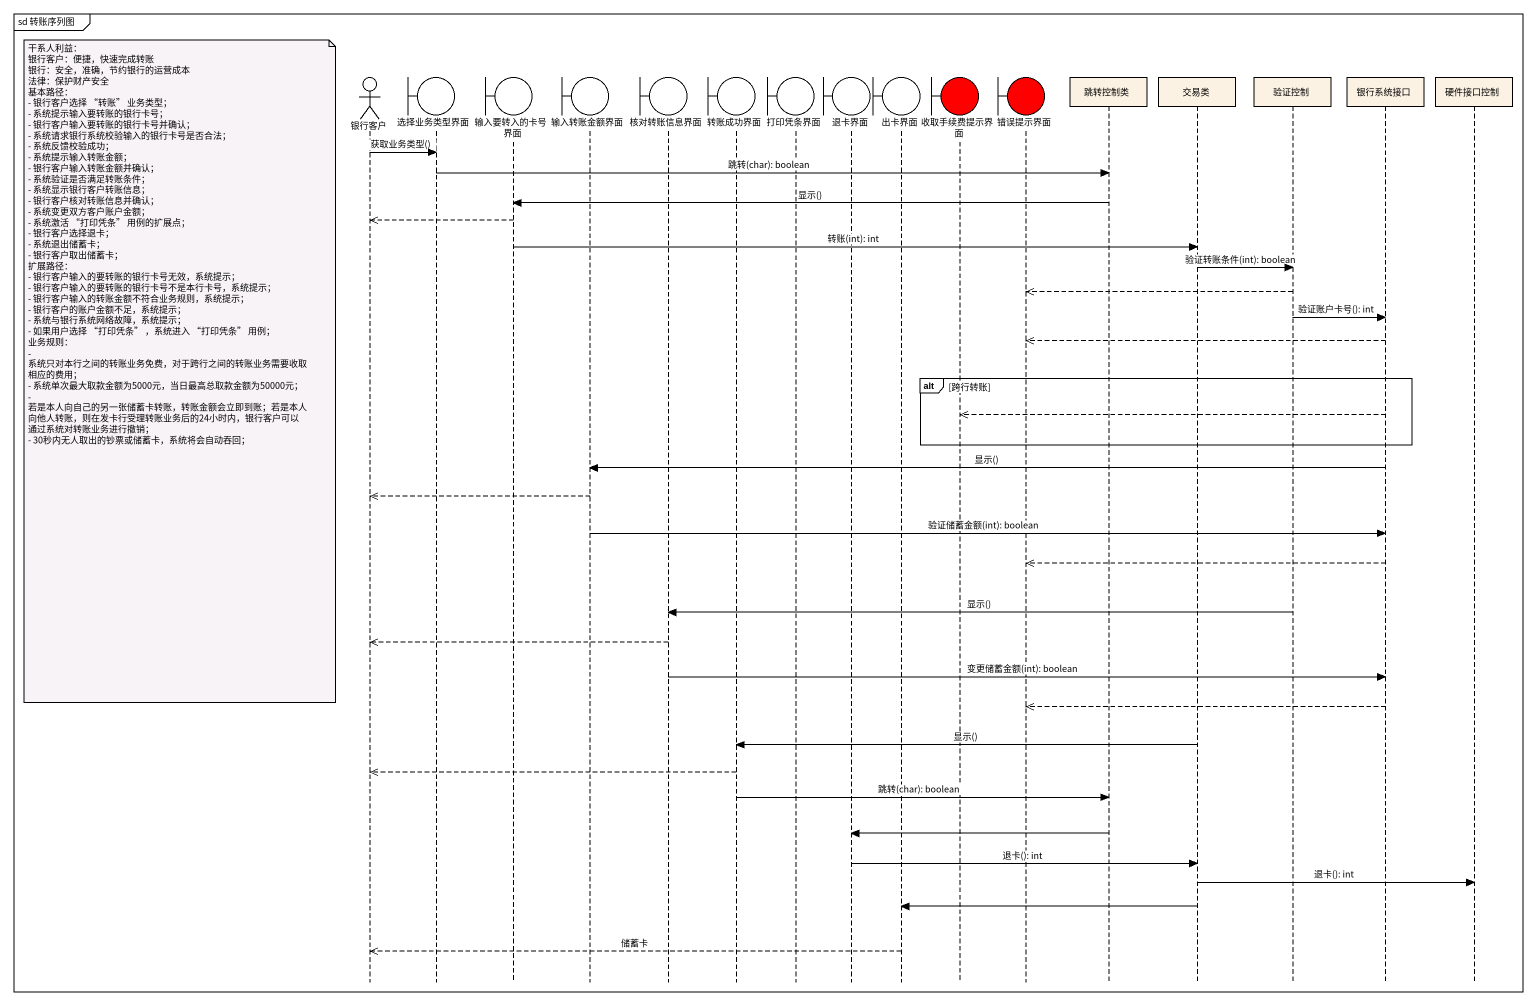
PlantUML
@startuml
mainframe sd 转账序列图
hide footbox
actor 银行客户
boundary 选择业务类型界面
boundary 输入要转入的卡号界面
boundary 输入转账金额界面
boundary 核对转账信息界面
boundary 转账成功界面
boundary 打印凭条界面
boundary 退卡界面
boundary 出卡界面
boundary 收取手续费提示界面 #FF0000
boundary 错误提示界面 #FF0000
participant 跳转控制类
participant 交易类
participant 验证控制
participant 银行系统接口
participant 硬件接口控制

银行客户 -> 选择业务类型界面 : 获取业务类型()
选择业务类型界面 -> 跳转控制类 : 跳转(char): boolean
跳转控制类 -> 输入要转入的卡号界面 : 显示()
输入要转入的卡号界面 -->> 银行客户
输入要转入的卡号界面 -> 交易类 : 转账(int): int
交易类 -> 验证控制 : 验证转账条件(int): boolean
验证控制 -->> 错误提示界面
验证控制 -> 银行系统接口 : 验证账户卡号(): int
银行系统接口 -->> 错误提示界面
note left of 银行客户
  干系人利益：
  银行客户：便捷，快速完成转账
  银行：安全，准确，节约银行的运营成本
  法律：保护财产安全
  基本路径：
  - 银行客户选择 “转账” 业务类型；
  - 系统提示输入要转账的银行卡号；
  - 银行客户输入要转账的银行卡号并确认；
  - 系统请求银行系统校验输入的银行卡号是否合法；
  - 系统反馈校验成功；
  - 系统提示输入转账金额；
  - 银行客户输入转账金额并确认；
  - 系统验证是否满足转账条件；
  - 系统显示银行客户转账信息；
  - 银行客户核对转账信息并确认；
  - 系统变更双方客户账户金额；
  - 系统激活 “打印凭条” 用例的扩展点；
  - 银行客户选择退卡；
  - 系统退出储蓄卡；
  - 银行客户取出储蓄卡；
  扩展路径：
  - 银行客户输入的要转账的银行卡号无效，系统提示；
  - 银行客户输入的要转账的银行卡号不是本行卡号，系统提示；
  - 银行客户输入的转账金额不符合业务规则，系统提示；
  - 银行客户的账户金额不足，系统提示；
  - 系统与银行系统网络故障，系统提示；
  - 如果用户选择 “打印凭条” ，系统进入 “打印凭条” 用例；
  业务规则：
  - 系统只对本行之间的转账业务免费，对于跨行之间的转账业务需要收取相应的费用；
  - 系统单次最大取款金额为5000元，当日最高总取款金额为50000元；
  - 若是本人向自己的另一张储蓄卡转账，转账金额会立即到账；若是本人向他人转账，则在发卡行受理转账业务后的24小时内，银行客户可以通过系统对转账业务进行撤销；
  - 30秒内无人取出的钞票或储蓄卡，系统将会自动吞回；
end note
alt 跨行转账
  银行系统接口 -->> 收取手续费提示界面
end
银行系统接口 -> 输入转账金额界面 : 显示()
输入转账金额界面 -->> 银行客户
输入转账金额界面 -> 银行系统接口 : 验证储蓄金额(int): boolean
银行系统接口 -->> 错误提示界面
验证控制 -> 核对转账信息界面 : 显示()
核对转账信息界面 -->> 银行客户
核对转账信息界面 -> 银行系统接口 : 变更储蓄金额(int): boolean
银行系统接口 -->> 错误提示界面
交易类 -> 转账成功界面 : 显示()
转账成功界面 -->> 银行客户
转账成功界面 -> 跳转控制类 : 跳转(char): boolean
跳转控制类 -> 退卡界面
退卡界面 -> 交易类 : 退卡(): int
交易类 -> 硬件接口控制 : 退卡(): int
交易类 -> 出卡界面
出卡界面 -->> 银行客户 : 储蓄卡
@enduml
